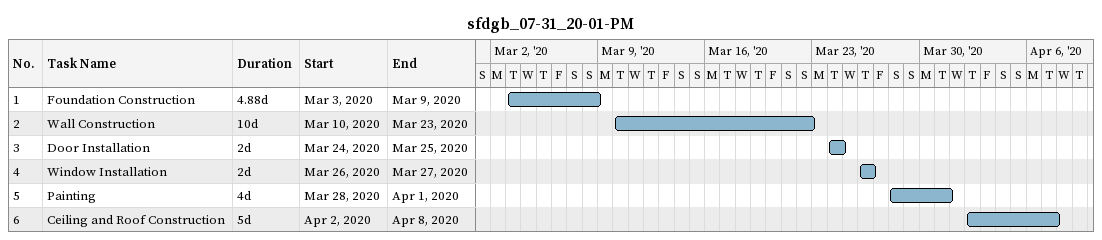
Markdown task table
sfdgb_07-31_20-01-PM

| ID | Task | Duration | Start | Finish |
|---|---|---|---|---|
| 1 | Foundation Construction | 4.88d | 2020-03-03 | 2020-03-09 |
| 2 | Wall Construction | 10d | 2020-03-10 | 2020-03-23 |
| 3 | Door Installation | 2d | 2020-03-24 | 2020-03-25 |
| 4 | Window Installation | 2d | 2020-03-26 | 2020-03-27 |
| 5 | Painting | 4d | 2020-03-28 | 2020-04-01 |
| 6 | Ceiling and Roof Construction | 5d | 2020-04-02 | 2020-04-08 |
